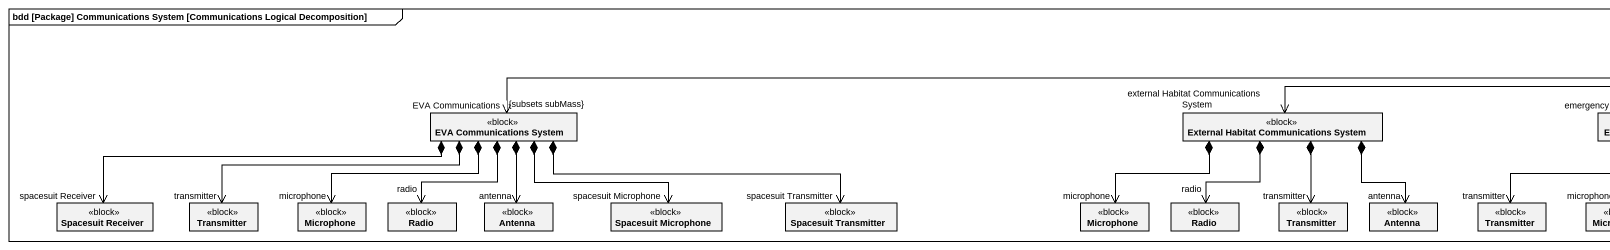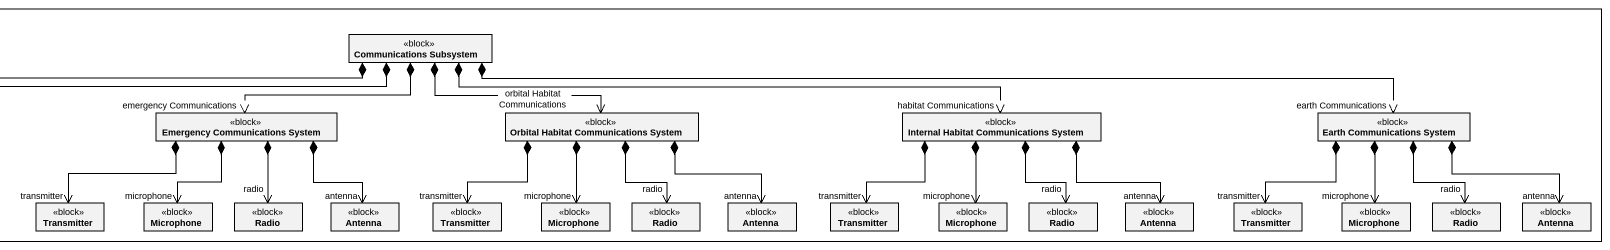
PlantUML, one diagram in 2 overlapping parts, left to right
@startuml
mainframe bdd [Package] Communications System [Communications Logical Decomposition]
hide circle
hide empty members
class "Communications Subsystem" as Communications_Subsystem <<block>>
class "EVA Communications System" as EVA_Communications_System <<block>>
class "External Habitat Communications System" as External_Habitat <<block>>
class "Emergency Communications System" as Emergency_Communications <<block>>
class "Orbital Habitat Communications System" as Orbital_Habitat <<block>>
class "Internal Habitat Communications System" as Internal_Habitat <<block>>
class "Earth Communications System" as Earth_Communications_System <<block>>
class "Spacesuit Receiver" as Spacesuit_Receiver <<block>>
class Transmitter <<block>>
class Microphone <<block>>
class Radio <<block>>
class Antenna <<block>>
class "Spacesuit Microphone" as Spacesuit_Microphone <<block>>
class "Spacesuit Transmitter" as Spacesuit_Transmitter <<block>>
class "Microphone" as Microphone_2 <<block>>
class "Radio" as Radio_2 <<block>>
class "Transmitter" as Transmitter_2 <<block>>
class "Antenna" as Antenna_2 <<block>>
class "Transmitter" as Transmitter_3 <<block>>
class "Microphone" as Microphone_3 <<block>>
class "Radio" as Radio_3 <<block>>
class "Antenna" as Antenna_3 <<block>>
class "Transmitter" as Transmitter_4 <<block>>
class "Microphone" as Microphone_4 <<block>>
class "Radio" as Radio_4 <<block>>
class "Antenna" as Antenna_4 <<block>>
class "Transmitter" as Transmitter_5 <<block>>
class "Microphone" as Microphone_5 <<block>>
class "Radio" as Radio_5 <<block>>
class "Antenna" as Antenna_5 <<block>>
class "Transmitter" as Transmitter_6 <<block>>
class "Microphone" as Microphone_6 <<block>>
class "Radio" as Radio_6 <<block>>
class "Antenna" as Antenna_6 <<block>>
Communications_Subsystem *-left-> "EVA Communications\n{subsets subMass}" EVA_Communications_System
Communications_Subsystem *-left-> "external Habitat Communications System" External_Habitat
Communications_Subsystem *-left-> "emergency Communications" Emergency_Communications
Communications_Subsystem *-right-> "orbital Habitat Communications" Orbital_Habitat
Communications_Subsystem *-right-> "habitat Communications" Internal_Habitat
Communications_Subsystem *-right-> "earth Communications" Earth_Communications_System
EVA_Communications_System *-left-> "spacesuit Receiver" Spacesuit_Receiver
EVA_Communications_System *-left-> "transmitter" Transmitter
EVA_Communications_System *-left-> "microphone" Microphone
EVA_Communications_System *--> "radio" Radio
EVA_Communications_System *--> "antenna" Antenna
EVA_Communications_System *-right-> "spacesuit Microphone" Spacesuit_Microphone
EVA_Communications_System *-right-> "spacesuit Transmitter" Spacesuit_Transmitter
External_Habitat *-left-> "microphone" Microphone_2
External_Habitat *--> "radio" Radio_2
External_Habitat *--> "transmitter" Transmitter_2
External_Habitat *--> "antenna" Antenna_2
Emergency_Communications *-left-> "transmitter" Transmitter_3
Emergency_Communications *--> "microphone" Microphone_3
Emergency_Communications *--> "radio" Radio_3
Emergency_Communications *--> "antenna" Antenna_3
Orbital_Habitat *--> "transmitter" Transmitter_4
Orbital_Habitat *--> "microphone" Microphone_4
Orbital_Habitat *--> "radio" Radio_4
Orbital_Habitat *-right-> "antenna" Antenna_4
Internal_Habitat *--> "transmitter" Transmitter_5
Internal_Habitat *--> "microphone" Microphone_5
Internal_Habitat *--> "radio" Radio_5
Internal_Habitat *-right-> "antenna" Antenna_5
Earth_Communications_System *--> "transmitter" Transmitter_6
Earth_Communications_System *--> "microphone" Microphone_6
Earth_Communications_System *--> "radio" Radio_6
Earth_Communications_System *-right-> "antenna" Antenna_6
@enduml
